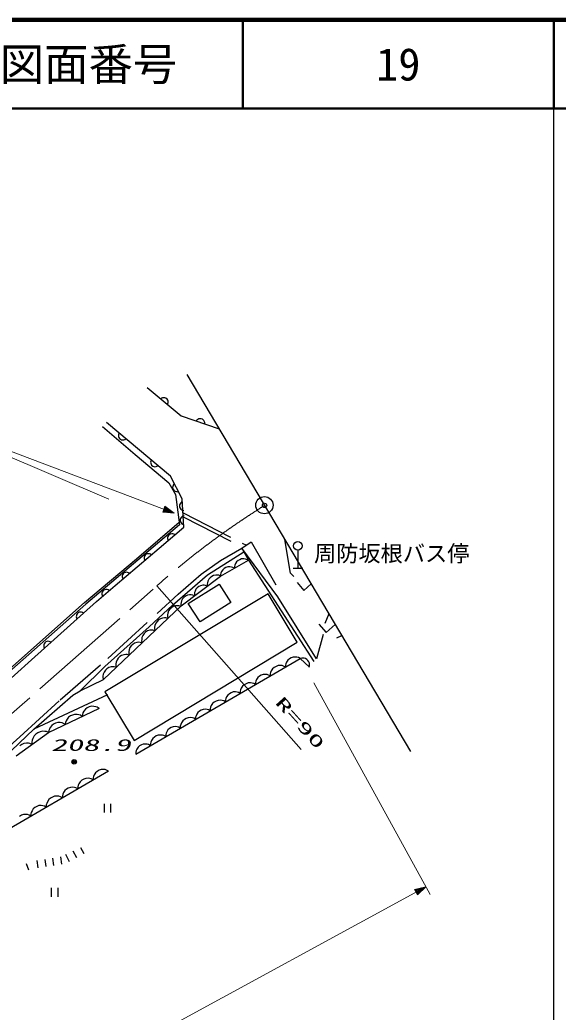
# Model space of a CAD drawing. Units: millimetres, scale not verified. Extents: x 40000 to 680000, y 20000 to 380000.
# Drawn here: x 518884 to 579500, y 268274 to 380000 of the extents above; entities that cross this region are included whole.
import ezdxf
from ezdxf.enums import TextEntityAlignment as Align

# ---------------------------------------------------------------- set-up
doc = ezdxf.new("R2010")
doc.units = ezdxf.units.MM
doc.header["$LTSCALE"] = 1000
doc.header["$PDMODE"] = 32
doc.header["$PDSIZE"] = 500
doc.linetypes.add('CHAIN', pattern=[18.5, 12, -1.5, 3.5, -1.5])
doc.linetypes.add('DASHED', pattern=[7.5, 6, -1.5])
for name, color, linetype, lineweight in [('M-BGD', 7, 'Continuous', 25), ('M-BMK', 2, 'CHAIN', 13), ('M-BMK-SRVR', 3, 'Continuous', 25), ('M-STR-HTXT', 7, 'Continuous', 13), ('M-TTL', 2, 'Continuous', 140), ('M-TTL-BAND', 7, 'Continuous', 25), ('M-TTL-LINE', 7, 'Continuous', 50)]:
    doc.layers.add(name, color=color, linetype=linetype, lineweight=lineweight)
doc.layers.add('M-OTRS', color=6, linetype='Continuous')
doc.layers.add('M-TTL-TXT', color=7, linetype='Continuous')
doc.styles.add('ＭＳ ゴシック', font='')
doc.styles.get('ＭＳ ゴシック').set_extended_font_data('MS Gothic')

msp = doc.modelspace()

# ---------------------------------------------------------------- linework, layer by layer
at = {"layer": 'M-BGD'}
for p, q in [((537699, 340073), (562863, 297626)), ((533210, 338616), (537056, 335413)), ((534966, 337439), (534856, 337401)), ((535107, 337452), (534966, 337439)), ((535222, 337434), (535107, 337452)), ((535340, 337388), (535222, 337434)), ((534856, 337401), (534749, 337334)), ((535463, 337286), (535340, 337388)), ((535530, 337178), (535463, 337286)), ((535517, 336694), (535563, 336812)), ((535568, 337068), (535530, 337178)), ((535563, 336812), (535581, 336927)), ((535581, 336927), (535568, 337068)), ((537056, 335413), (541325, 333956)), ((528202, 334221), (531866, 331056)), ((535859, 328605), (528625, 334667)), ((538830, 334934), (538753, 334834)), ((538919, 335009), (538830, 334934)), ((539046, 335072), (538919, 335009)), ((539160, 335096), (539046, 335072)), ((539287, 335095), (539160, 335096)), ((539438, 335044), (539287, 335095)), ((539539, 334967), (539438, 335044)), ((539614, 334878), (539539, 334967)), ((539676, 334751), (539614, 334878)), ((539701, 334637), (539676, 334751)), ((539700, 334511), (539701, 334637)), ((530004, 333355), (529985, 333239)), ((529985, 333239), (529998, 333098)), ((529998, 333098), (530036, 332988)), ((530050, 333472), (530004, 333355)), ((530036, 332988), (530102, 332881)), ((530102, 332881), (530225, 332778)), ((530225, 332778), (530342, 332731)), ((530342, 332731), (530458, 332713)), ((530458, 332713), (530598, 332726)), ((530598, 332726), (530709, 332764)), ((530709, 332764), (530816, 332830)), ((531866, 331056), (535644, 327853)), ((533621, 330324), (533603, 330208)), ((533603, 330208), (533615, 330068)), ((533615, 330068), (533653, 329957)), ((533667, 330441), (533621, 330324)), ((533653, 329957), (533719, 329850)), ((533719, 329850), (533842, 329747)), ((533842, 329747), (533960, 329700)), ((533960, 329700), (534075, 329682)), ((534075, 329682), (534216, 329695)), ((534216, 329695), (534326, 329733)), ((534326, 329733), (534434, 329799)), ((537179, 326066), (535859, 328605)), ((535644, 327853), (536407, 326556)), ((536097, 327454), (536089, 327338)), ((536139, 327589), (536097, 327454)), ((536200, 327688), (536139, 327589)), ((536288, 327779), (536200, 327688)), ((536089, 327338), (536109, 327213)), ((536109, 327213), (536183, 327071)), ((536183, 327071), (536274, 326983)), ((536274, 326983), (536373, 326922)), ((536373, 326922), (536508, 326879)), ((536407, 326556), (536867, 323161)), ((536508, 326879), (536625, 326872)), ((536625, 326872), (536749, 326892)), ((536875, 325412), (536850, 325288)), ((536850, 325288), (536869, 325129)), ((536869, 325129), (536923, 325015)), ((536923, 325518), (536875, 325412)), ((537010, 325630), (536923, 325518)), ((537102, 325701), (537010, 325630)), ((537216, 325755), (537102, 325701)), ((537351, 322868), (537179, 326066)), ((536923, 325015), (536995, 324923)), ((536995, 324923), (537106, 324836)), ((537148, 324063), (537047, 323965)), ((537106, 324836), (537212, 324788)), ((537249, 324122), (537148, 324063)), ((537212, 324788), (537336, 324763)), ((537370, 324160), (537249, 324122)), ((532027, 319329), (536830, 323432)), ((536867, 323161), (532176, 319154)), ((536944, 323746), (536941, 323586)), ((536941, 323586), (536980, 323465)), ((536985, 323865), (536944, 323746)), ((536980, 323465), (537038, 323365)), ((537047, 323965), (536985, 323865)), ((537038, 323365), (537137, 323263)), ((537137, 323263), (537236, 323202)), ((537236, 323202), (537355, 323160)), ((534570, 320501), (537351, 322868)), ((535562, 321844), (535524, 321734)), ((535627, 321952), (535562, 321844)), ((535749, 322056), (535627, 321952)), ((535866, 322103), (535749, 322056)), ((535981, 322123), (535866, 322103)), ((536122, 322111), (535981, 322123)), ((536233, 322074), (536122, 322111)), ((536341, 322008), (536233, 322074)), ((535524, 321734), (535513, 321593)), ((535513, 321593), (535532, 321478)), ((535532, 321478), (535579, 321360)), ((543880, 320501), (544928, 321217)), ((544928, 321217), (547696, 316402)), ((549364, 317690), (548726, 321473)), ((529618, 316320), (534570, 320501)), ((532934, 319617), (532896, 319507)), ((533000, 319725), (532934, 319617)), ((533122, 319828), (533000, 319725)), ((533239, 319875), (533122, 319828)), ((533355, 319894), (533239, 319875)), ((533495, 319882), (533355, 319894)), ((533606, 319844), (533495, 319882)), ((533714, 319778), (533606, 319844)), ((540030, 317509), (544110, 320088)), ((547928, 315036), (543880, 320501)), ((543880, 320501), (544630, 319160)), ((550191, 320290), (550192, 318250)), ((526158, 314382), (532027, 319329)), ((532176, 319154), (526308, 314208)), ((532896, 319507), (532884, 319366)), ((532884, 319366), (532903, 319251)), ((532903, 319251), (532950, 319133)), ((541483, 317354), (544619, 319179)), ((543049, 318460), (543044, 318250)), ((543088, 318608), (543049, 318460)), ((543160, 318773), (543088, 318608)), ((543293, 318974), (543160, 318773)), ((543463, 319113), (543293, 318974)), ((543650, 319220), (543463, 319113)), ((543855, 319297), (543650, 319220)), ((544096, 319311), (543855, 319297)), ((544275, 319289), (544096, 319311)), ((544422, 319249), (544275, 319289)), ((544606, 319146), (544422, 319249)), ((544630, 319160), (551984, 307762)), ((530421, 317416), (530409, 317275)), ((530458, 317526), (530421, 317416)), ((530524, 317634), (530458, 317526)), ((530646, 317738), (530524, 317634)), ((530764, 317784), (530646, 317738)), ((530879, 317803), (530764, 317784)), ((531020, 317791), (530879, 317803)), ((531130, 317754), (531020, 317791)), ((531238, 317688), (531130, 317754)), ((536064, 314089), (540030, 317509)), ((537041, 314008), (541483, 317354)), ((540503, 317330), (540321, 317192)), ((540708, 317436), (540503, 317330)), ((540959, 317483), (540708, 317436)), ((541149, 317483), (540959, 317483)), ((541309, 317461), (541149, 317483)), ((541514, 317377), (541309, 317461)), ((541487, 317564), (541483, 317354)), ((541527, 317712), (541487, 317564)), ((541598, 317877), (541527, 317712)), ((541732, 318078), (541598, 317877)), ((541901, 318217), (541732, 318078)), ((542089, 318324), (541901, 318217)), ((542294, 318401), (542089, 318324)), ((542535, 318415), (542294, 318401)), ((542714, 318393), (542535, 318415)), ((542861, 318353), (542714, 318393)), ((543044, 318250), (542861, 318353)), ((549746, 317308), (549364, 317690)), ((549652, 318250), (550732, 318250)), ((527513, 314518), (529618, 316320)), ((530409, 317275), (530427, 317160)), ((530427, 317160), (530474, 317043)), ((537852, 314292), (541318, 316480)), ((539039, 316189), (538866, 316059)), ((539233, 316290), (539039, 316189)), ((539471, 316334), (539233, 316290)), ((539651, 316334), (539471, 316334)), ((539802, 316313), (539651, 316334)), ((539996, 316234), (539802, 316313)), ((539996, 316614), (539973, 316454)), ((539973, 316454), (539996, 316234)), ((540048, 316797), (539996, 316614)), ((540162, 317025), (540048, 316797)), ((540321, 317192), (540162, 317025)), ((541318, 316480), (542636, 314393)), ((550128, 316641), (550844, 315735)), ((550844, 315735), (551675, 316498)), ((528130, 315467), (528119, 315326)), ((528119, 315326), (528138, 315211)), ((528167, 315578), (528130, 315467)), ((528138, 315211), (528186, 315094)), ((528232, 315686), (528167, 315578)), ((528354, 315790), (528232, 315686)), ((528471, 315838), (528354, 315790)), ((546837, 315390), (528459, 304332)), ((528586, 315857), (528471, 315838)), ((528727, 315846), (528586, 315857)), ((528837, 315809), (528727, 315846)), ((528946, 315744), (528837, 315809)), ((537548, 315103), (537366, 314966)), ((537753, 315210), (537548, 315103)), ((538004, 315256), (537753, 315210)), ((538194, 315256), (538004, 315256)), ((538353, 315234), (538194, 315256)), ((538559, 315151), (538353, 315234)), ((538558, 315511), (538537, 315360)), ((538537, 315360), (538559, 315151)), ((538608, 315684), (538558, 315511)), ((538716, 315900), (538608, 315684)), ((538866, 316059), (538716, 315900)), ((550125, 309926), (546837, 315390)), ((503815, 294661), (526158, 314382)), ((526308, 314208), (503976, 294496)), ((520196, 307949), (527513, 314518)), ((528292, 305724), (537041, 314008)), ((533458, 311677), (536064, 314089)), ((536413, 314018), (536156, 313940)), ((536611, 314041), (536413, 314018)), ((536781, 314037), (536611, 314041)), ((537006, 313974), (536781, 314037)), ((537040, 314388), (537018, 314228)), ((537018, 314228), (537041, 314008)), ((537093, 314570), (537040, 314388)), ((537207, 314798), (537093, 314570)), ((537366, 314966), (537207, 314798)), ((539170, 312204), (537852, 314292)), ((542636, 314393), (539170, 312204)), ((552277, 308059), (547928, 315036)), ((525247, 312914), (525239, 312772)), ((525281, 313025), (525247, 312914)), ((525344, 313135), (525281, 313025)), ((525463, 313242), (525344, 313135)), ((525579, 313292), (525463, 313242)), ((525694, 313314), (525579, 313292)), ((525835, 313307), (525694, 313314)), ((525946, 313273), (525835, 313307)), ((526056, 313210), (525946, 313273)), ((535508, 312996), (535503, 312826)), ((535541, 313193), (535508, 312996)), ((535633, 313445), (535541, 313193)), ((535780, 313639), (535633, 313445)), ((535954, 313804), (535780, 313639)), ((536156, 313940), (535954, 313804)), ((553669, 313134), (553229, 312017)), ((525239, 312772), (525262, 312658)), ((525262, 312658), (525312, 312542)), ((534089, 311818), (534055, 311621)), ((534181, 312070), (534089, 311818)), ((534328, 312264), (534181, 312070)), ((534502, 312429), (534328, 312264)), ((534704, 312565), (534502, 312429)), ((534960, 312643), (534704, 312565)), ((535159, 312666), (534960, 312643)), ((535329, 312661), (535159, 312666)), ((535553, 312599), (535329, 312661)), ((535503, 312826), (535553, 312599)), ((552562, 311969), (553373, 311016)), ((553373, 311016), (554389, 311920)), ((528455, 307188), (533458, 311677)), ((532728, 310695), (532637, 310443)), ((532875, 310889), (532728, 310695)), ((533049, 311054), (532875, 310889)), ((533251, 311190), (533049, 311054)), ((533508, 311268), (533251, 311190)), ((533707, 311291), (533508, 311268)), ((533876, 311286), (533707, 311291)), ((534101, 311224), (533876, 311286)), ((534055, 311621), (534051, 311451)), ((534051, 311451), (534101, 311224)), ((553039, 310777), (552277, 308059)), ((554595, 310424), (555133, 310665)), ((521588, 309629), (521581, 309488)), ((521581, 309488), (521603, 309373)), ((521623, 309740), (521588, 309629)), ((521685, 309850), (521623, 309740)), ((521804, 309957), (521685, 309850)), ((521920, 310008), (521804, 309957)), ((522035, 310030), (521920, 310008)), ((522176, 310022), (522035, 310030)), ((522288, 309988), (522176, 310022)), ((522397, 309925), (522288, 309988)), ((531423, 309514), (531276, 309320)), ((531597, 309679), (531423, 309514)), ((531799, 309815), (531597, 309679)), ((531746, 298868), (550125, 309926)), ((532056, 309893), (531799, 309815)), ((532254, 309916), (532056, 309893)), ((532424, 309911), (532254, 309916)), ((532649, 309849), (532424, 309911)), ((532603, 310246), (532598, 310076)), ((532598, 310076), (532649, 309849)), ((532637, 310443), (532603, 310246)), ((521603, 309373), (521653, 309257)), ((530347, 308440), (530145, 308304)), ((530603, 308518), (530347, 308440)), ((530802, 308541), (530603, 308518)), ((530972, 308536), (530802, 308541)), ((531196, 308474), (530972, 308536)), ((531151, 308871), (531146, 308701)), ((531146, 308701), (531196, 308474)), ((531184, 309068), (531151, 308871)), ((531276, 309320), (531184, 309068)), ((516108, 304254), (520196, 307949)), ((529698, 307496), (529694, 307326)), ((529694, 307326), (529744, 307099)), ((529732, 307693), (529698, 307496)), ((529824, 307945), (529732, 307693)), ((529971, 308139), (529824, 307945)), ((530145, 308304), (529971, 308139)), ((531932, 297339), (550467, 308104)), ((547959, 307295), (547732, 307209)), ((548227, 307312), (547959, 307295)), ((548426, 307289), (548227, 307312)), ((548590, 307245), (548426, 307289)), ((548797, 307354), (548794, 307133)), ((548839, 307510), (548797, 307354)), ((548913, 307685), (548839, 307510)), ((549053, 307898), (548913, 307685)), ((549231, 308045), (549053, 307898)), ((549428, 308160), (549231, 308045)), ((549644, 308241), (549428, 308160)), ((549899, 308257), (549644, 308241)), ((550087, 308235), (549899, 308257)), ((550243, 308194), (550087, 308235)), ((550437, 308087), (550243, 308194)), ((550625, 308147), (550467, 308104)), ((550467, 308104), (551498, 307113)), ((550744, 308149), (550625, 308147)), ((550883, 308132), (550744, 308149)), ((551062, 308076), (550883, 308132)), ((551202, 307980), (551062, 308076)), ((551324, 307863), (551202, 307980)), ((551425, 307727), (551324, 307863)), ((551488, 307550), (551425, 307727)), ((551476, 307134), (551513, 307293)), ((551510, 307412), (551488, 307550)), ((551513, 307293), (551510, 307412)), ((525679, 304471), (528455, 307188)), ((528280, 306318), (528246, 306121)), ((528371, 306570), (528280, 306318)), ((528518, 306764), (528371, 306570)), ((528692, 306929), (528518, 306764)), ((528894, 307065), (528692, 306929)), ((529151, 307143), (528894, 307065)), ((529350, 307166), (529151, 307143)), ((529519, 307161), (529350, 307166)), ((529744, 307099), (529519, 307161)), ((546056, 306201), (545858, 306086)), ((546272, 306283), (546056, 306201)), ((546526, 306299), (546272, 306283)), ((546715, 306276), (546526, 306299)), ((546871, 306235), (546715, 306276)), ((547065, 306128), (546871, 306235)), ((547068, 306361), (547065, 306128)), ((547112, 306525), (547068, 306361)), ((547190, 306709), (547112, 306525)), ((547337, 306934), (547190, 306709)), ((547524, 307089), (547337, 306934)), ((547732, 307209), (547524, 307089)), ((548794, 307133), (548590, 307245)), ((525679, 304471), (528292, 305724)), ((528246, 306121), (528241, 305951)), ((528241, 305951), (528292, 305724)), ((544152, 305130), (543964, 304975)), ((544359, 305251), (544152, 305130)), ((544587, 305337), (544359, 305251)), ((544855, 305353), (544587, 305337)), ((545054, 305330), (544855, 305353)), ((545218, 305286), (545054, 305330)), ((545422, 305174), (545218, 305286)), ((545425, 305395), (545422, 305174)), ((545466, 305551), (545425, 305395)), ((545540, 305726), (545466, 305551)), ((545680, 305939), (545540, 305726)), ((545858, 306086), (545680, 305939)), ((528750, 303991), (520461, 300122)), ((520461, 300122), (524854, 303982)), ((524854, 303982), (525679, 304471)), ((528459, 304332), (531746, 298868)), ((542308, 303980), (542168, 303767)), ((542486, 304128), (542308, 303980)), ((542683, 304242), (542486, 304128)), ((542899, 304324), (542683, 304242)), ((543154, 304340), (542899, 304324)), ((543342, 304318), (543154, 304340)), ((543498, 304276), (543342, 304318)), ((543692, 304169), (543498, 304276)), ((543696, 304402), (543692, 304169)), ((543739, 304566), (543696, 304402)), ((543817, 304751), (543739, 304566)), ((543964, 304975), (543817, 304751)), ((540445, 302792), (540367, 302608)), ((540592, 303016), (540445, 302792)), ((540780, 303171), (540592, 303016)), ((540987, 303292), (540780, 303171)), ((541215, 303378), (540987, 303292)), ((541482, 303395), (541215, 303378)), ((541681, 303371), (541482, 303395)), ((541845, 303328), (541681, 303371)), ((542049, 303215), (541845, 303328)), ((542052, 303436), (542049, 303215)), ((542094, 303592), (542052, 303436)), ((542168, 303767), (542094, 303592)), ((522128, 299743), (527849, 302493)), ((524808, 301730), (524581, 301621)), ((525053, 301801), (524808, 301730)), ((525335, 301797), (525053, 301801)), ((525541, 301756), (525335, 301797)), ((525709, 301697), (525541, 301756)), ((525914, 301563), (525709, 301697)), ((525936, 301806), (525914, 301563)), ((525995, 301975), (525936, 301806)), ((526092, 302161), (525995, 301975)), ((526265, 302384), (526092, 302161)), ((526474, 302531), (526265, 302384)), ((526701, 302640), (526474, 302531)), ((526946, 302711), (526701, 302640)), ((527228, 302707), (526946, 302711)), ((527434, 302666), (527228, 302707)), ((527602, 302607), (527434, 302666)), ((527806, 302472), (527602, 302607)), ((538796, 301808), (538721, 301634)), ((538935, 302022), (538796, 301808)), ((539114, 302169), (538935, 302022)), ((539311, 302283), (539114, 302169)), ((539527, 302365), (539311, 302283)), ((539781, 302381), (539527, 302365)), ((539970, 302359), (539781, 302381)), ((540126, 302317), (539970, 302359)), ((540320, 302210), (540126, 302317)), ((540323, 302444), (540320, 302210)), ((540367, 302608), (540323, 302444)), ((522479, 300564), (522307, 300342)), ((522688, 300711), (522479, 300564)), ((522915, 300821), (522688, 300711)), ((523160, 300892), (522915, 300821)), ((523442, 300888), (523160, 300892)), ((523648, 300847), (523442, 300888)), ((523816, 300788), (523648, 300847)), ((524021, 300653), (523816, 300788)), ((524043, 300897), (524021, 300653)), ((524102, 301065), (524043, 300897)), ((524199, 301251), (524102, 301065)), ((524372, 301474), (524199, 301251)), ((524581, 301621), (524372, 301474)), ((536994, 300649), (536951, 300485)), ((537072, 300833), (536994, 300649)), ((537220, 301057), (537072, 300833)), ((537407, 301212), (537220, 301057)), ((537615, 301333), (537407, 301212)), ((537842, 301419), (537615, 301333)), ((538110, 301436), (537842, 301419)), ((538309, 301412), (538110, 301436)), ((538473, 301369), (538309, 301412)), ((538677, 301256), (538473, 301369)), ((538680, 301478), (538677, 301256)), ((538721, 301634), (538680, 301478)), ((517129, 296933), (520461, 300122)), ((518467, 297148), (522128, 299743)), ((520688, 299568), (520490, 299371)), ((520913, 299728), (520688, 299568)), ((521165, 299850), (520913, 299728)), ((521470, 299897), (521165, 299850)), ((521700, 299891), (521470, 299897)), ((521892, 299858), (521700, 299891)), ((522138, 299750), (521892, 299858)), ((522151, 299987), (522128, 299743)), ((522210, 300155), (522151, 299987)), ((522307, 300342), (522210, 300155)), ((534470, 299460), (534242, 299374)), ((534738, 299477), (534470, 299460)), ((534936, 299454), (534738, 299477)), ((535100, 299410), (534936, 299454)), ((535308, 299519), (535305, 299297)), ((535349, 299675), (535308, 299519)), ((535423, 299850), (535349, 299675)), ((535563, 300063), (535423, 299850)), ((535741, 300210), (535563, 300063)), ((535938, 300325), (535741, 300210)), ((536155, 300406), (535938, 300325)), ((536409, 300422), (536155, 300406)), ((536598, 300400), (536409, 300422)), ((536753, 300359), (536598, 300400)), ((536947, 300252), (536753, 300359)), ((536951, 300485), (536947, 300252)), ((519090, 298399), (518875, 298246)), ((519331, 298516), (519090, 298399)), ((519623, 298561), (519331, 298516)), ((519843, 298555), (519623, 298561)), ((520027, 298523), (519843, 298555)), ((520262, 298420), (520027, 298523)), ((520274, 298880), (520241, 298688)), ((520241, 298688), (520262, 298420)), ((520344, 299099), (520274, 298880)), ((520490, 299371), (520344, 299099)), ((532566, 298366), (532369, 298251)), ((532782, 298448), (532566, 298366)), ((533037, 298463), (532782, 298448)), ((533225, 298441), (533037, 298463)), ((533381, 298400), (533225, 298441)), ((533575, 298293), (533381, 298400)), ((533578, 298526), (533575, 298293)), ((533622, 298690), (533578, 298526)), ((533700, 298874), (533622, 298690)), ((533847, 299099), (533700, 298874)), ((534035, 299254), (533847, 299099)), ((534242, 299374), (534035, 299254)), ((535305, 299297), (535100, 299410)), ((531935, 297560), (531932, 297339)), ((531977, 297716), (531935, 297560)), ((532051, 297891), (531977, 297716)), ((532191, 298104), (532051, 297891)), ((532369, 298251), (532191, 298104)), ((509660, 284288), (528882, 295436)), ((527260, 295003), (527182, 294819)), ((527407, 295228), (527260, 295003)), ((527595, 295383), (527407, 295228)), ((527802, 295503), (527595, 295383)), ((528030, 295589), (527802, 295503)), ((528298, 295605), (528030, 295589)), ((528496, 295582), (528298, 295605)), ((528660, 295538), (528496, 295582)), ((528865, 295425), (528660, 295538)), ((525530, 294000), (525451, 293816)), ((525677, 294224), (525530, 294000)), ((525865, 294379), (525677, 294224)), ((526072, 294500), (525865, 294379)), ((526300, 294585), (526072, 294500)), ((526568, 294602), (526300, 294585)), ((526766, 294579), (526568, 294602)), ((526930, 294535), (526766, 294579)), ((527134, 294422), (526930, 294535)), ((527138, 294655), (527134, 294422)), ((527182, 294819), (527138, 294655)), ((523721, 292813), (523678, 292649)), ((523800, 292997), (523721, 292813)), ((523947, 293221), (523800, 292997)), ((524134, 293376), (523947, 293221)), ((524342, 293496), (524134, 293376)), ((524570, 293582), (524342, 293496)), ((524838, 293599), (524570, 293582)), ((525036, 293575), (524838, 293599)), ((525200, 293532), (525036, 293575)), ((525404, 293419), (525200, 293532)), ((525408, 293652), (525404, 293419)), ((525451, 293816), (525408, 293652)), ((521861, 291607), (521858, 291362)), ((521907, 291779), (521861, 291607)), ((521989, 291972), (521907, 291779)), ((522144, 292208), (521989, 291972)), ((522341, 292370), (522144, 292208)), ((522559, 292497), (522341, 292370)), ((522798, 292587), (522559, 292497)), ((523079, 292604), (522798, 292587)), ((523288, 292580), (523079, 292604)), ((523460, 292534), (523288, 292580)), ((523674, 292415), (523460, 292534)), ((523678, 292649), (523674, 292415)), ((528384, 291742), (528384, 290742)), ((529144, 290742), (529144, 291742)), ((519293, 290522), (519065, 290436)), ((519561, 290538), (519293, 290522)), ((519759, 290515), (519561, 290538)), ((519923, 290471), (519759, 290515)), ((520131, 290592), (520128, 290358)), ((520175, 290756), (520131, 290592)), ((520253, 290940), (520175, 290756)), ((520400, 291164), (520253, 290940)), ((520588, 291319), (520400, 291164)), ((520795, 291439), (520588, 291319)), ((521023, 291525), (520795, 291439)), ((521291, 291542), (521023, 291525)), ((521489, 291518), (521291, 291542)), ((521653, 291475), (521489, 291518)), ((521858, 291362), (521653, 291475)), ((519065, 290436), (518858, 290316)), ((520128, 290358), (519923, 290471)), ((525297, 285661), (524903, 286393)), ((526124, 286106), (525761, 286779)), ((519881, 284247), (519642, 284962)), ((520954, 284524), (520831, 285338)), ((521840, 284658), (521717, 285477)), ((522727, 284792), (522603, 285617)), ((523614, 284926), (523489, 285757)), ((524471, 285215), (524044, 286007)), ((522427, 282277), (522428, 281277)), ((523188, 281277), (523187, 282277))]:
    msp.add_line(p, q, dxfattribs=at)
at = {"layer": 'M-BGD', "linetype": 'DASHED'}
for p, q in [((537262, 324509), (544393, 320851)), ((537287, 324047), (544016, 320594)), ((541496, 319117), (543880, 320501)), ((539303, 317590), (541496, 319117)), ((536729, 315348), (539303, 317590)), ((528803, 308109), (536729, 315348)), ((523417, 303434), (528803, 308109)), ((518889, 299283), (523417, 303434)), ((511501, 292493), (518889, 299283))]:
    msp.add_line(p, q, dxfattribs=at)
at = {"layer": 'M-BGD'}
for centre, radius in [((550191, 320770), 480), ((525000, 296454), 250), ((525000, 296454), 150), ((525000, 296454), 50)]:
    msp.add_circle(centre, radius, dxfattribs=at)
at = {"layer": 'M-BMK'}
msp.add_line((507234, 292443), (534307, 316273), dxfattribs=at)
msp.add_arc((595089, 247491), 91790, 122.00593, 131.46719, dxfattribs=at)
at = {"layer": 'M-BMK-SRVR'}
msp.add_circle((546423, 325353), 970, dxfattribs=at)
at = {"layer": 'M-OTRS'}
msp.add_point((546440, 325328), dxfattribs=at)
at = {"layer": 'M-STR-HTXT'}
for p, q in [((536264, 324456), (506371, 335768)), ((528898, 326036), (516149, 331496)), ((534971, 324571), (535218, 325226)), ((535218, 325226), (536264, 324456)), ((536264, 324456), (534971, 324571)), ((535053, 324647), (535230, 325115)), ((535936, 324580), (535053, 324647)), ((535135, 324723), (535241, 325003)), ((535749, 324651), (535135, 324723)), ((535217, 324799), (535253, 324892)), ((535469, 324757), (535217, 324799)), ((535230, 325115), (535936, 324580)), ((535241, 325003), (535749, 324651)), ((535253, 324892), (535469, 324757)), ((534307, 316273), (550548, 297853)), ((552000, 305356), (565073, 281506)), ((468563, 230093), (564592, 282383)), ((563327, 282093), (564592, 282383)), ((563662, 281478), (563327, 282093)), ((563419, 282029), (564285, 282216)), ((563658, 281590), (563419, 282029)), ((563510, 281965), (564109, 282120)), ((563654, 281701), (563510, 281965)), ((563602, 281901), (563845, 281977)), ((563650, 281813), (563602, 281901)), ((563845, 281977), (563650, 281813)), ((564109, 282120), (563654, 281701)), ((564285, 282216), (563658, 281590)), ((564592, 282383), (563662, 281478))]:
    msp.add_line(p, q, dxfattribs=at)
at = {"layer": 'M-TTL'}
msp.add_line((680000, 380000), (40000, 380000), dxfattribs=at)
at = {"layer": 'M-TTL-BAND'}
msp.add_line((579000, 20000), (579000, 370000), dxfattribs=at)
at = {"layer": 'M-TTL-LINE'}
for p, q in [((543997, 380000), (543997, 370000)), ((579000, 380000), (579000, 370000)), ((40000, 370000), (680000, 370000))]:
    msp.add_line(p, q, dxfattribs=at)

# ---------------------------------------------------------------- texts
at = {"layer": 'M-BGD', "style": 'ＭＳ ゴシック'}
msp.add_text('周防坂根バス停', height=1833, rotation=0.025, dxfattribs=at).set_placement((552009, 318444), align=Align.BOTTOM_LEFT)
at = {"layer": 'M-BGD', "style": 'ＭＳ ゴシック', "oblique": 15, "width": 2}
msp.add_text('208.9', height=1320, rotation=0.025, dxfattribs=at).set_placement((522407, 297293), align=Align.BOTTOM_LEFT)
at = {"layer": 'M-STR-HTXT', "style": 'ＭＳ ゴシック', "width": 2}
msp.add_text('R=90', height=1320, rotation=312.025, dxfattribs=at).set_placement((547254, 302820), align=Align.BOTTOM_LEFT)
at = {"layer": 'M-TTL-TXT', "style": 'ＭＳ ゴシック'}
for s, p in [('図面番号', (526622, 375000)), ('19', (561497, 375000))]:
    msp.add_text(s, height=3666, dxfattribs=at).set_placement(p, align=Align.MIDDLE_CENTER)

doc.saveas('drawing.dxf')
